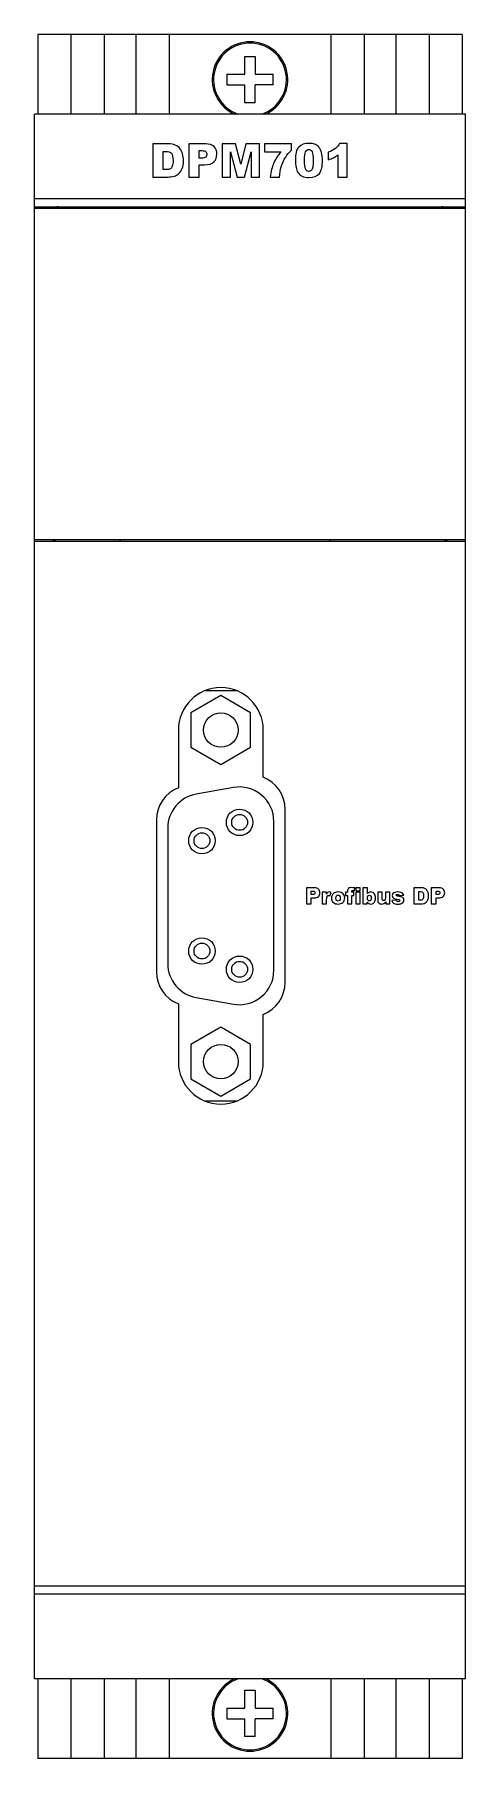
# Model space of a CAD drawing. Header units: inches. Extents: x 0 to 32, y 0 to 130.
import ezdxf

# ---------------------------------------------------------------- set-up
doc = ezdxf.new("R2010")
doc.units = ezdxf.units.IN
doc.header["$LTSCALE"] = 1.21
doc.header["$MEASUREMENT"] = 0
doc.layers.get('0').update_dxf_attribs({"linetype": 'CONTINUOUS'})
doc.layers.add('02___PRT_ALL_AXES', color=7, linetype='CONTINUOUS')
doc.layers.add('03___PRT_ALL_CURVES', color=7, linetype='CONTINUOUS')

msp = doc.modelspace()

# ---------------------------------------------------------------- linework, layer by layer
at = {"color": 7, "linetype": 'Continuous'}
for p, q in [((0, 130), (0, 124)), ((32, 130), (32, 124)), ((15.6, 127), (15.6, 128.35)), ((15.6, 128.35), (16.4, 128.35)), ((16.4, 128.35), (16.4, 127)), ((14.25, 127), (14.25, 126.2)), ((14.25, 127), (15.6, 127)), ((14.25, 126.2), (15.6, 126.2)), ((15.6, 124.85), (15.6, 126.2)), ((16.4, 127), (17.75, 127)), ((16.4, 124.85), (16.4, 126.2)), ((17.75, 126.2), (16.4, 126.2)), ((17.75, 126.2), (17.75, 127)), ((16.4, 124.85), (15.6, 124.85)), ((-0.25, 6), (-0.25, 124)), ((32.25, 124), (-0.25, 124)), ((32.25, 6), (32.25, 124)), ((32.25, 117.6), (-0.25, 117.6)), ((-0.25, 117), (32.25, 117)), ((-0.25, 116.9), (32.25, 116.9)), ((32.25, 91.9), (-0.25, 91.9)), ((-0.25, 91.8), (32.25, 91.8)), ((13.8, 80.15), (11.55, 78.85)), ((14.97, 80.5), (12.63, 80.5)), ((16.05, 78.85), (13.8, 80.15)), ((11.55, 78.85), (11.55, 76.25)), ((16.05, 76.25), (16.05, 78.85)), ((11.55, 76.25), (13.8, 74.95)), ((13.8, 74.95), (16.05, 76.25)), ((14.75, 73.22), (11.95, 72.72)), ((17.8, 59.44), (17.8, 70.66)), ((9.8, 70.16), (9.8, 59.94)), ((11.95, 57.38), (14.75, 56.88)), ((13.8, 55.15), (11.55, 53.85)), ((16.05, 53.85), (13.8, 55.15)), ((11.55, 53.85), (11.55, 51.25)), ((16.05, 51.25), (16.05, 53.85)), ((11.55, 51.25), (13.8, 49.95)), ((13.8, 49.95), (16.05, 51.25)), ((12.63, 49.6), (14.97, 49.6)), ((32.25, 13), (-0.25, 13)), ((32.25, 12.4), (-0.25, 12.4)), ((32.25, 6), (-0.25, 6)), ((0, 6), (0, 0)), ((32, 6), (32, 0)), ((15.6, 5.15), (16.4, 5.15)), ((15.6, 3.8), (15.6, 5.15)), ((16.4, 5.15), (16.4, 3.8)), ((14.25, 3.8), (15.6, 3.8)), ((14.25, 3.8), (14.25, 3)), ((14.25, 3), (15.6, 3)), ((15.6, 1.65), (15.6, 3)), ((16.4, 3.8), (17.75, 3.8)), ((17.75, 3), (16.4, 3)), ((16.4, 1.65), (16.4, 3)), ((17.75, 3), (17.75, 3.8)), ((16.4, 1.65), (15.6, 1.65))]:
    msp.add_line(p, q, dxfattribs=at)
at = {"color": 2, "linetype": 'Continuous'}
for p, q in [((15.46, 116.9), (15.56, 117)), ((31.26, 116.9), (31.36, 117)), ((6.16, 91.8), (6.26, 91.9)), ((21.97, 91.8), (22.07, 91.9))]:
    msp.add_line(p, q, dxfattribs=at)
at = {"color": 7, "linetype": 'Continuous'}
for centre, radius in [((13.8, 77.55), 1.3), ((15.22, 70.59), 1), ((12.38, 69.21), 1), ((15.22, 70.59), 0.6), ((12.38, 69.21), 0.6), ((12.38, 60.89), 1), ((12.38, 60.89), 0.6), ((15.22, 59.51), 1), ((15.22, 59.51), 0.6), ((13.8, 52.55), 1.3)]:
    msp.add_circle(centre, radius, dxfattribs=at)
for centre, radius, start, end in [((16, 126.6), 2.85, 293.7203, 246.2797), ((16, 126.6), 2.75, 288.8396, 251.1604), ((1.55, 116), 1, 90, 114.4508), ((30.45, 116), 1, 65.5492, 90), ((1.55, 92.8), 1, 245.5492, 270), ((30.45, 92.8), 1, 270, 294.4508), ((15.2, 70.66), 2.6, 0, 100), ((12.4, 70.16), 2.6, 100, 180), ((12.4, 59.94), 2.6, 180, 260), ((15.2, 59.44), 2.6, 260, 0), ((16, 3.4), 2.85, 113.7203, 66.2797), ((16, 3.4), 2.75, 108.8396, 71.1604)]:
    msp.add_arc(centre, radius, start, end, dxfattribs=at)
at = {"layer": '02___PRT_ALL_AXES', "color": 7, "linetype": 'Continuous'}
for p, q in [((32, 130), (0, 130)), ((2.5, 130), (2.5, 124)), ((5, 130), (5, 124)), ((7.4, 130), (7.4, 124)), ((9.9, 130), (9.9, 124)), ((22.1, 130), (22.1, 124)), ((24.6, 130), (24.6, 124)), ((27, 130), (27, 124)), ((29.5, 130), (29.5, 124)), ((10.6, 77.55), (10.6, 73.2)), ((17, 74), (17, 77.55)), ((18.65, 58.53), (18.65, 71.57)), ((8.95, 70.78), (8.95, 59.32)), ((10.6, 56.9), (10.6, 52.55)), ((17, 52.55), (17, 56.1)), ((2.5, 6), (2.5, 0)), ((5, 6), (5, 0)), ((7.4, 6), (7.4, 0)), ((9.9, 6), (9.9, 0)), ((22.1, 6), (22.1, 0)), ((24.6, 6), (24.6, 0)), ((27, 6), (27, 0)), ((29.5, 6), (29.5, 0)), ((32, 0), (0, 0))]:
    msp.add_line(p, q, dxfattribs=at)
for centre, radius, start, end in [((13.8, 77.55), 3.2, 0, 180), ((11.55, 70.78), 2.6, 111.4313, 180), ((16.05, 71.57), 2.6, 0, 68.5687), ((11.55, 59.32), 2.6, 180, 248.5687), ((16.05, 58.53), 2.6, 291.4313, 0), ((13.8, 52.55), 3.2, 180, 0)]:
    msp.add_arc(centre, radius, start, end, dxfattribs=at)
at = {"layer": '03___PRT_ALL_CURVES', "color": 4, "linetype": 'Continuous'}
for p, q in [((8.68, 121.75), (8.68, 119.25)), ((9.83, 121.75), (8.68, 121.75)), ((9.45, 119.82), (9.45, 121.18)), ((9.45, 121.18), (9.64, 121.18)), ((11.38, 121.75), (11.38, 119.25)), ((12.66, 121.75), (11.38, 121.75)), ((12.16, 120.68), (12.16, 121.24)), ((12.16, 121.24), (12.38, 121.24)), ((13.9, 121.75), (13.9, 119.25)), ((14.91, 121.75), (13.9, 121.75)), ((14.53, 119.25), (14.53, 121.16)), ((14.53, 121.16), (15.02, 119.25)), ((15.3, 120.23), (14.91, 121.75)), ((15.69, 121.75), (15.3, 120.23)), ((15.59, 119.25), (16.08, 121.16)), ((16.71, 121.75), (15.69, 121.75)), ((16.08, 121.16), (16.08, 119.25)), ((16.71, 119.25), (16.71, 121.75)), ((17.1, 121.75), (17.1, 121.16)), ((19.13, 121.75), (17.1, 121.75)), ((17.1, 121.16), (18.34, 121.16)), ((19.13, 121.28), (19.13, 121.75)), ((21.89, 121.12), (21.89, 120.55)), ((22.62, 120.92), (22.62, 119.25)), ((23.32, 121.79), (22.75, 121.79)), ((23.32, 119.25), (23.32, 121.79)), ((9.64, 119.82), (9.45, 119.82)), ((12.35, 120.68), (12.16, 120.68)), ((12.16, 119.25), (12.16, 120.18)), ((12.16, 120.18), (12.58, 120.18)), ((8.68, 119.25), (9.83, 119.25)), ((11.38, 119.25), (12.16, 119.25)), ((13.9, 119.25), (14.53, 119.25)), ((15.02, 119.25), (15.59, 119.25)), ((16.08, 119.25), (16.71, 119.25)), ((17.52, 119.25), (18.22, 119.25)), ((22.62, 119.25), (23.32, 119.25)), ((20.25, 65.65), (20.25, 64.45)), ((20.87, 65.65), (20.25, 65.65)), ((20.62, 65.41), (20.73, 65.41)), ((20.62, 65.14), (20.62, 65.41)), ((20.71, 65.14), (20.62, 65.14)), ((21.76, 65.32), (21.44, 65.32)), ((21.44, 65.32), (21.44, 64.45)), ((21.76, 65.18), (21.76, 65.32)), ((22.02, 65.06), (22.13, 65.29)), ((23.34, 65.32), (23.21, 65.32)), ((23.21, 65.32), (23.21, 65.08)), ((23.21, 65.08), (23.34, 65.08)), ((23.34, 65.36), (23.34, 65.32)), ((23.34, 65.08), (23.34, 64.45)), ((23.67, 65.32), (23.68, 65.4)), ((23.83, 65.32), (23.67, 65.32)), ((23.67, 65.08), (23.83, 65.08)), ((23.67, 64.45), (23.67, 65.08)), ((23.77, 65.46), (23.87, 65.45)), ((23.83, 65.08), (23.83, 65.32)), ((23.87, 65.45), (23.9, 65.65)), ((24.3, 65.65), (23.97, 65.65)), ((23.97, 65.65), (23.97, 65.42)), ((23.97, 65.42), (24.3, 65.42)), ((24.3, 65.32), (23.97, 65.32)), ((23.97, 65.32), (23.97, 64.45)), ((24.3, 65.42), (24.3, 65.65)), ((24.3, 64.45), (24.3, 65.32)), ((24.85, 65.65), (24.51, 65.65)), ((24.51, 65.65), (24.51, 64.45)), ((24.85, 65.23), (24.85, 65.65)), ((25.96, 65.32), (25.63, 65.32)), ((25.63, 65.32), (25.63, 64.77)), ((25.96, 64.84), (25.96, 65.32)), ((26.55, 65.32), (26.21, 65.32)), ((26.21, 65.32), (26.21, 64.9)), ((26.55, 64.45), (26.55, 65.32)), ((27.27, 65.08), (27.59, 65.11)), ((28.91, 65.65), (28.36, 65.65)), ((28.36, 65.65), (28.36, 64.45)), ((28.73, 65.38), (28.82, 65.38)), ((28.73, 64.72), (28.73, 65.38)), ((30.27, 65.65), (29.66, 65.65)), ((29.66, 65.65), (29.66, 64.45)), ((30.03, 65.41), (30.13, 65.41)), ((30.03, 65.14), (30.03, 65.41)), ((30.12, 65.14), (30.03, 65.14)), ((20.25, 64.45), (20.62, 64.45)), ((20.62, 64.9), (20.83, 64.9)), ((20.62, 64.45), (20.62, 64.9)), ((21.44, 64.45), (21.78, 64.45)), ((21.78, 64.45), (21.78, 64.74)), ((23.34, 64.45), (23.67, 64.45)), ((23.97, 64.45), (24.3, 64.45)), ((24.51, 64.45), (24.83, 64.45)), ((24.83, 64.45), (24.83, 64.58)), ((26.24, 64.59), (26.24, 64.45)), ((26.24, 64.45), (26.55, 64.45)), ((27.02, 64.72), (26.69, 64.69)), ((28.36, 64.45), (28.91, 64.45)), ((28.82, 64.72), (28.73, 64.72)), ((29.66, 64.45), (30.03, 64.45)), ((30.03, 64.9), (30.23, 64.9)), ((30.03, 64.45), (30.03, 64.9))]:
    msp.add_line(p, q, dxfattribs=at)
for points in [[(9.64, 121.18), (9.84, 121.18), (9.99, 121.13), (10.07, 121.04)], [(10.37, 121.66), (10.23, 121.72), (10.05, 121.75), (9.83, 121.75)], [(10.07, 121.04), (10.16, 120.94), (10.2, 120.76), (10.2, 120.49)], [(10.72, 121.39), (10.63, 121.51), (10.51, 121.6), (10.37, 121.66)], [(10.92, 120.99), (10.88, 121.14), (10.81, 121.28), (10.72, 121.39)], [(10.98, 120.51), (10.98, 120.68), (10.96, 120.84), (10.92, 120.99)], [(12.38, 121.24), (12.52, 121.24), (12.62, 121.21), (12.67, 121.16)], [(13.29, 121.55), (13.15, 121.68), (12.94, 121.75), (12.66, 121.75)], [(12.75, 120.96), (12.75, 120.88), (12.72, 120.81), (12.66, 120.76)], [(12.67, 121.16), (12.72, 121.11), (12.75, 121.04), (12.75, 120.96)], [(13.27, 120.39), (13.42, 120.53), (13.5, 120.73), (13.5, 120.98)], [(13.5, 120.98), (13.5, 121.23), (13.43, 121.42), (13.29, 121.55)], [(18.34, 121.16), (18.08, 120.85), (17.9, 120.55), (17.78, 120.28)], [(18.69, 120.76), (18.81, 120.95), (18.95, 121.12), (19.13, 121.28)], [(19.68, 121.51), (19.5, 121.32), (19.42, 120.98), (19.42, 120.51)], [(20.46, 121.79), (20.11, 121.79), (19.85, 121.7), (19.68, 121.51)], [(20.11, 120.51), (20.11, 120.82), (20.13, 121.04), (20.18, 121.15)], [(20.18, 121.15), (20.24, 121.27), (20.32, 121.33), (20.43, 121.33)], [(20.43, 121.33), (20.55, 121.33), (20.63, 121.27), (20.69, 121.16)], [(20.87, 121.73), (20.76, 121.77), (20.62, 121.79), (20.46, 121.79)], [(20.69, 121.16), (20.74, 121.04), (20.77, 120.82), (20.77, 120.49)], [(21.14, 121.57), (21.07, 121.63), (20.98, 121.69), (20.87, 121.73)], [(21.3, 121.36), (21.26, 121.43), (21.2, 121.5), (21.14, 121.57)], [(21.39, 121.1), (21.37, 121.2), (21.34, 121.28), (21.3, 121.36)], [(21.46, 120.52), (21.46, 120.72), (21.44, 120.91), (21.39, 121.1)], [(22.44, 121.4), (22.31, 121.29), (22.13, 121.2), (21.89, 121.12)], [(22.29, 120.71), (22.39, 120.76), (22.51, 120.83), (22.62, 120.92)], [(22.75, 121.79), (22.67, 121.64), (22.57, 121.5), (22.44, 121.4)], [(9.98, 119.87), (9.92, 119.83), (9.8, 119.82), (9.64, 119.82)], [(10.14, 120.06), (10.1, 119.97), (10.05, 119.91), (9.98, 119.87)], [(10.2, 120.49), (10.2, 120.29), (10.18, 120.15), (10.14, 120.06)], [(10.63, 119.52), (10.74, 119.61), (10.82, 119.74), (10.89, 119.89)], [(10.89, 119.89), (10.95, 120.03), (10.98, 120.24), (10.98, 120.51)], [(12.66, 120.76), (12.6, 120.71), (12.49, 120.68), (12.35, 120.68)], [(12.58, 120.18), (12.89, 120.18), (13.12, 120.25), (13.27, 120.39)], [(17.78, 120.28), (17.66, 120), (17.58, 119.66), (17.52, 119.25)], [(18.22, 119.25), (18.24, 119.54), (18.28, 119.8), (18.35, 120.01)], [(18.35, 120.01), (18.43, 120.29), (18.54, 120.54), (18.69, 120.76)], [(19.42, 120.51), (19.42, 120.32), (19.43, 120.14), (19.47, 119.98)], [(19.47, 119.98), (19.5, 119.82), (19.55, 119.7), (19.61, 119.6)], [(19.61, 119.6), (19.69, 119.47), (19.8, 119.37), (19.93, 119.31)], [(20.19, 119.86), (20.14, 119.97), (20.11, 120.19), (20.11, 120.51)], [(20.44, 119.68), (20.33, 119.68), (20.25, 119.74), (20.19, 119.86)], [(20.62, 119.75), (20.57, 119.71), (20.51, 119.68), (20.44, 119.68)], [(20.73, 119.99), (20.71, 119.88), (20.67, 119.8), (20.62, 119.75)], [(20.77, 120.49), (20.77, 120.26), (20.76, 120.1), (20.73, 119.99)], [(21.23, 119.52), (21.39, 119.73), (21.46, 120.07), (21.46, 120.52)], [(21.89, 120.55), (22.05, 120.6), (22.18, 120.65), (22.29, 120.71)], [(9.83, 119.25), (9.96, 119.25), (10.11, 119.27), (10.29, 119.32)], [(10.29, 119.32), (10.41, 119.35), (10.52, 119.42), (10.63, 119.52)], [(19.93, 119.31), (20.06, 119.24), (20.23, 119.21), (20.44, 119.21)], [(20.44, 119.21), (20.81, 119.21), (21.08, 119.31), (21.23, 119.52)], [(20.86, 65.18), (20.83, 65.15), (20.78, 65.14), (20.71, 65.14)], [(20.73, 65.41), (20.8, 65.41), (20.84, 65.39), (20.87, 65.37)], [(20.91, 65.27), (20.91, 65.23), (20.89, 65.2), (20.86, 65.18)], [(21.17, 65.55), (21.1, 65.62), (21, 65.65), (20.87, 65.65)], [(20.87, 65.37), (20.89, 65.34), (20.91, 65.31), (20.91, 65.27)], [(21.16, 65), (21.23, 65.07), (21.27, 65.16), (21.27, 65.28)], [(21.27, 65.28), (21.27, 65.4), (21.23, 65.49), (21.17, 65.55)], [(21.85, 65.3), (21.82, 65.28), (21.78, 65.24), (21.76, 65.18)], [(21.78, 64.74), (21.78, 64.88), (21.8, 64.98), (21.83, 65.03)], [(21.83, 65.03), (21.85, 65.06), (21.89, 65.08), (21.93, 65.08)], [(21.97, 65.34), (21.92, 65.34), (21.88, 65.33), (21.85, 65.3)], [(21.93, 65.08), (21.95, 65.08), (21.99, 65.07), (22.02, 65.06)], [(22.13, 65.29), (22.07, 65.32), (22.02, 65.34), (21.97, 65.34)], [(22.28, 65.21), (22.19, 65.12), (22.14, 65.01), (22.14, 64.88)], [(22.64, 65.34), (22.49, 65.34), (22.37, 65.3), (22.28, 65.21)], [(22.48, 64.88), (22.48, 64.96), (22.49, 65.02), (22.52, 65.05)], [(22.52, 65.05), (22.56, 65.09), (22.6, 65.11), (22.65, 65.11)], [(23.03, 65.19), (22.95, 65.29), (22.81, 65.34), (22.64, 65.34)], [(22.65, 65.11), (22.69, 65.11), (22.73, 65.09), (22.76, 65.05)], [(22.76, 65.05), (22.79, 65.02), (22.81, 64.96), (22.81, 64.89)], [(23.14, 64.89), (23.14, 65.01), (23.11, 65.11), (23.03, 65.19)], [(23.35, 65.48), (23.34, 65.43), (23.34, 65.39), (23.34, 65.36)], [(23.39, 65.58), (23.37, 65.55), (23.36, 65.52), (23.35, 65.48)], [(23.48, 65.65), (23.44, 65.63), (23.41, 65.61), (23.39, 65.58)], [(23.65, 65.67), (23.57, 65.67), (23.52, 65.66), (23.48, 65.65)], [(23.9, 65.65), (23.79, 65.66), (23.71, 65.67), (23.65, 65.67)], [(23.68, 65.4), (23.68, 65.42), (23.69, 65.43), (23.71, 65.44)], [(23.71, 65.44), (23.72, 65.45), (23.74, 65.46), (23.77, 65.46)], [(24.96, 65.31), (24.92, 65.29), (24.88, 65.27), (24.85, 65.23)], [(24.85, 64.89), (24.85, 64.96), (24.86, 65.01), (24.89, 65.04)], [(24.89, 65.04), (24.92, 65.07), (24.96, 65.09), (25, 65.09)], [(25.1, 65.34), (25.05, 65.34), (25.01, 65.33), (24.96, 65.31)], [(25, 65.09), (25.04, 65.09), (25.07, 65.07), (25.1, 65.04)], [(25.37, 65.22), (25.3, 65.3), (25.21, 65.34), (25.1, 65.34)], [(25.1, 65.04), (25.12, 65.01), (25.14, 64.96), (25.14, 64.89)], [(25.47, 64.9), (25.47, 65.04), (25.44, 65.15), (25.37, 65.22)], [(26.78, 65.22), (26.74, 65.17), (26.73, 65.12), (26.73, 65.07)], [(26.73, 65.07), (26.73, 65.01), (26.74, 64.97), (26.77, 64.93)], [(26.91, 65.31), (26.86, 65.29), (26.81, 65.26), (26.78, 65.22)], [(27.15, 65.34), (27.05, 65.34), (26.97, 65.33), (26.91, 65.31)], [(27.03, 65.09), (27.03, 65.11), (27.03, 65.13), (27.05, 65.14)], [(27.06, 65.05), (27.04, 65.06), (27.03, 65.07), (27.03, 65.09)], [(27.05, 65.14), (27.07, 65.16), (27.1, 65.16), (27.13, 65.16)], [(27.2, 65.02), (27.13, 65.02), (27.08, 65.03), (27.06, 65.05)], [(27.13, 65.16), (27.17, 65.16), (27.2, 65.15), (27.23, 65.14)], [(27.38, 65.31), (27.33, 65.33), (27.25, 65.34), (27.15, 65.34)], [(27.45, 64.96), (27.39, 64.99), (27.31, 65), (27.2, 65.02)], [(27.23, 65.14), (27.25, 65.12), (27.26, 65.1), (27.27, 65.08)], [(27.5, 65.24), (27.47, 65.27), (27.43, 65.3), (27.38, 65.31)], [(27.59, 65.11), (27.56, 65.16), (27.54, 65.21), (27.5, 65.24)], [(28.82, 65.38), (28.92, 65.38), (28.99, 65.35), (29.03, 65.31)], [(29.17, 65.61), (29.11, 65.64), (29.02, 65.65), (28.91, 65.65)], [(29.03, 65.31), (29.07, 65.26), (29.09, 65.17), (29.09, 65.05)], [(29.09, 65.05), (29.09, 64.95), (29.08, 64.88), (29.06, 64.84)], [(29.34, 65.48), (29.3, 65.53), (29.24, 65.58), (29.17, 65.61)], [(29.43, 65.29), (29.41, 65.36), (29.38, 65.42), (29.34, 65.48)], [(29.42, 64.76), (29.45, 64.83), (29.46, 64.93), (29.46, 65.05)], [(29.46, 65.05), (29.46, 65.14), (29.45, 65.21), (29.43, 65.29)], [(30.27, 65.18), (30.24, 65.15), (30.19, 65.14), (30.12, 65.14)], [(30.13, 65.41), (30.2, 65.41), (30.25, 65.39), (30.28, 65.37)], [(30.57, 65.55), (30.51, 65.62), (30.41, 65.65), (30.27, 65.65)], [(30.31, 65.27), (30.31, 65.23), (30.3, 65.2), (30.27, 65.18)], [(30.28, 65.37), (30.3, 65.34), (30.31, 65.31), (30.31, 65.27)], [(30.68, 65.28), (30.68, 65.4), (30.64, 65.49), (30.57, 65.55)], [(30.57, 65), (30.64, 65.07), (30.68, 65.16), (30.68, 65.28)], [(20.83, 64.9), (20.97, 64.9), (21.09, 64.93), (21.16, 65)], [(22.14, 64.88), (22.14, 64.74), (22.2, 64.62), (22.3, 64.54)], [(22.3, 64.54), (22.39, 64.47), (22.5, 64.43), (22.64, 64.43)], [(22.52, 64.71), (22.49, 64.75), (22.48, 64.81), (22.48, 64.88)], [(22.64, 64.66), (22.6, 64.66), (22.56, 64.67), (22.52, 64.71)], [(22.76, 64.71), (22.73, 64.67), (22.69, 64.66), (22.64, 64.66)], [(22.64, 64.43), (22.8, 64.43), (22.92, 64.47), (23.01, 64.56)], [(22.81, 64.89), (22.81, 64.81), (22.79, 64.75), (22.76, 64.71)], [(23.01, 64.56), (23.1, 64.64), (23.14, 64.75), (23.14, 64.89)], [(24.83, 64.58), (24.87, 64.52), (24.91, 64.49), (24.95, 64.47)], [(24.89, 64.72), (24.86, 64.76), (24.85, 64.81), (24.85, 64.89)], [(25, 64.67), (24.95, 64.67), (24.92, 64.69), (24.89, 64.72)], [(24.95, 64.47), (24.99, 64.44), (25.05, 64.43), (25.11, 64.43)], [(25.1, 64.72), (25.07, 64.69), (25.04, 64.67), (25, 64.67)], [(25.14, 64.89), (25.14, 64.81), (25.12, 64.76), (25.1, 64.72)], [(25.11, 64.43), (25.17, 64.43), (25.24, 64.45), (25.29, 64.48)], [(25.29, 64.48), (25.35, 64.52), (25.39, 64.57), (25.42, 64.65)], [(25.42, 64.65), (25.46, 64.72), (25.47, 64.8), (25.47, 64.9)], [(25.63, 64.77), (25.63, 64.65), (25.65, 64.57), (25.71, 64.51)], [(25.71, 64.51), (25.76, 64.46), (25.83, 64.43), (25.92, 64.43)], [(25.92, 64.43), (25.99, 64.43), (26.05, 64.44), (26.1, 64.47)], [(25.99, 64.72), (25.97, 64.75), (25.96, 64.79), (25.96, 64.84)], [(26.08, 64.69), (26.04, 64.69), (26.01, 64.7), (25.99, 64.72)], [(26.18, 64.74), (26.15, 64.71), (26.12, 64.69), (26.08, 64.69)], [(26.1, 64.47), (26.14, 64.49), (26.19, 64.53), (26.24, 64.59)], [(26.21, 64.9), (26.21, 64.82), (26.2, 64.77), (26.18, 64.74)], [(26.69, 64.69), (26.71, 64.61), (26.75, 64.54), (26.82, 64.5)], [(26.77, 64.93), (26.8, 64.89), (26.84, 64.86), (26.89, 64.84)], [(26.82, 64.5), (26.89, 64.45), (27, 64.43), (27.16, 64.43)], [(26.89, 64.84), (26.93, 64.82), (27.01, 64.8), (27.13, 64.78)], [(27.08, 64.64), (27.05, 64.65), (27.03, 64.68), (27.02, 64.72)], [(27.18, 64.61), (27.14, 64.61), (27.1, 64.62), (27.08, 64.64)], [(27.13, 64.78), (27.21, 64.77), (27.25, 64.76), (27.27, 64.75)], [(27.16, 64.43), (27.27, 64.43), (27.36, 64.45), (27.43, 64.47)], [(27.28, 64.64), (27.26, 64.62), (27.22, 64.61), (27.18, 64.61)], [(27.27, 64.75), (27.3, 64.74), (27.31, 64.72), (27.31, 64.69)], [(27.31, 64.69), (27.31, 64.67), (27.3, 64.66), (27.28, 64.64)], [(27.43, 64.47), (27.49, 64.5), (27.54, 64.54), (27.57, 64.59)], [(27.57, 64.87), (27.54, 64.91), (27.5, 64.94), (27.45, 64.96)], [(27.61, 64.73), (27.61, 64.78), (27.6, 64.83), (27.57, 64.87)], [(27.57, 64.59), (27.6, 64.63), (27.61, 64.68), (27.61, 64.73)], [(28.99, 64.75), (28.95, 64.73), (28.9, 64.72), (28.82, 64.72)], [(28.91, 64.45), (28.98, 64.45), (29.05, 64.46), (29.13, 64.48)], [(29.06, 64.84), (29.04, 64.8), (29.02, 64.77), (28.99, 64.75)], [(29.13, 64.48), (29.19, 64.5), (29.25, 64.53), (29.3, 64.58)], [(29.3, 64.58), (29.35, 64.63), (29.39, 64.68), (29.42, 64.76)], [(30.23, 64.9), (30.38, 64.9), (30.49, 64.93), (30.57, 65)]]:
    msp.add_open_spline(points, degree=3, dxfattribs=at)

doc.saveas('drawing.dxf')
